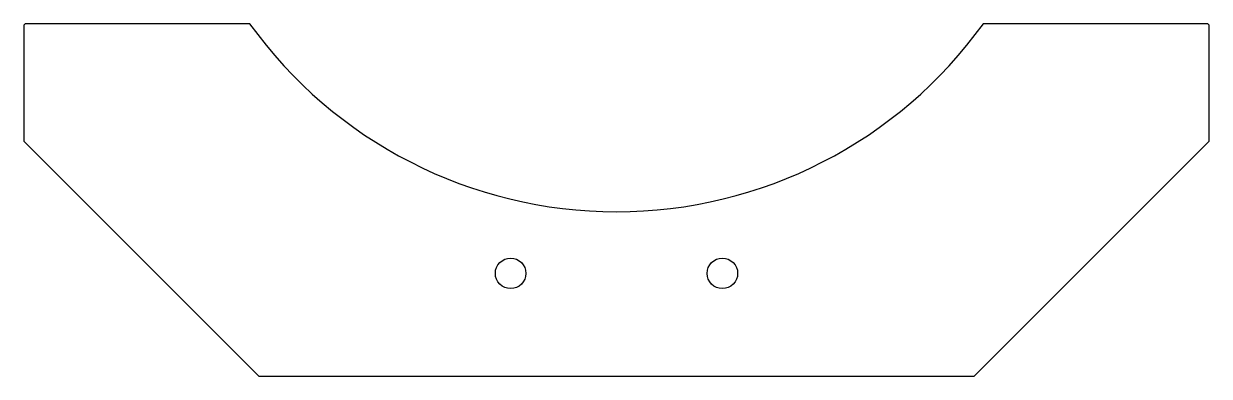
# Model space of a CAD drawing. Extents: x 0 to 252, y 0 to 75.
import ezdxf

# ---------------------------------------------------------------- set-up
doc = ezdxf.new("R2010")
doc.units = 0
doc.header["$MEASUREMENT"] = 0
doc.layers.get('0').update_dxf_attribs({"linetype": 'CONTINUOUS'})

msp = doc.modelspace()

# ---------------------------------------------------------------- linework, layer by layer
for p, q in [((0, 74.5), (0, 50)), ((48.03, 75), (0.5, 75)), ((251.5, 75), (203.97, 75)), ((252, 50), (252, 74.5)), ((0, 50), (50, 0)), ((202, 0), (252, 50)), ((50, 0), (202, 0))]:
    msp.add_line(p, q)
for centre in [(103.5, 21.9), (148.5, 21.9)]:
    msp.add_circle(centre, 3.25)
for centre, radius, start, end in [((0.5, 74.5), 0.5, 90, 180), ((126, 131), 96, 215.6853, 324.3147), ((251.5, 74.5), 0.5, 0, 90)]:
    msp.add_arc(centre, radius, start, end)

doc.saveas('drawing.dxf')
